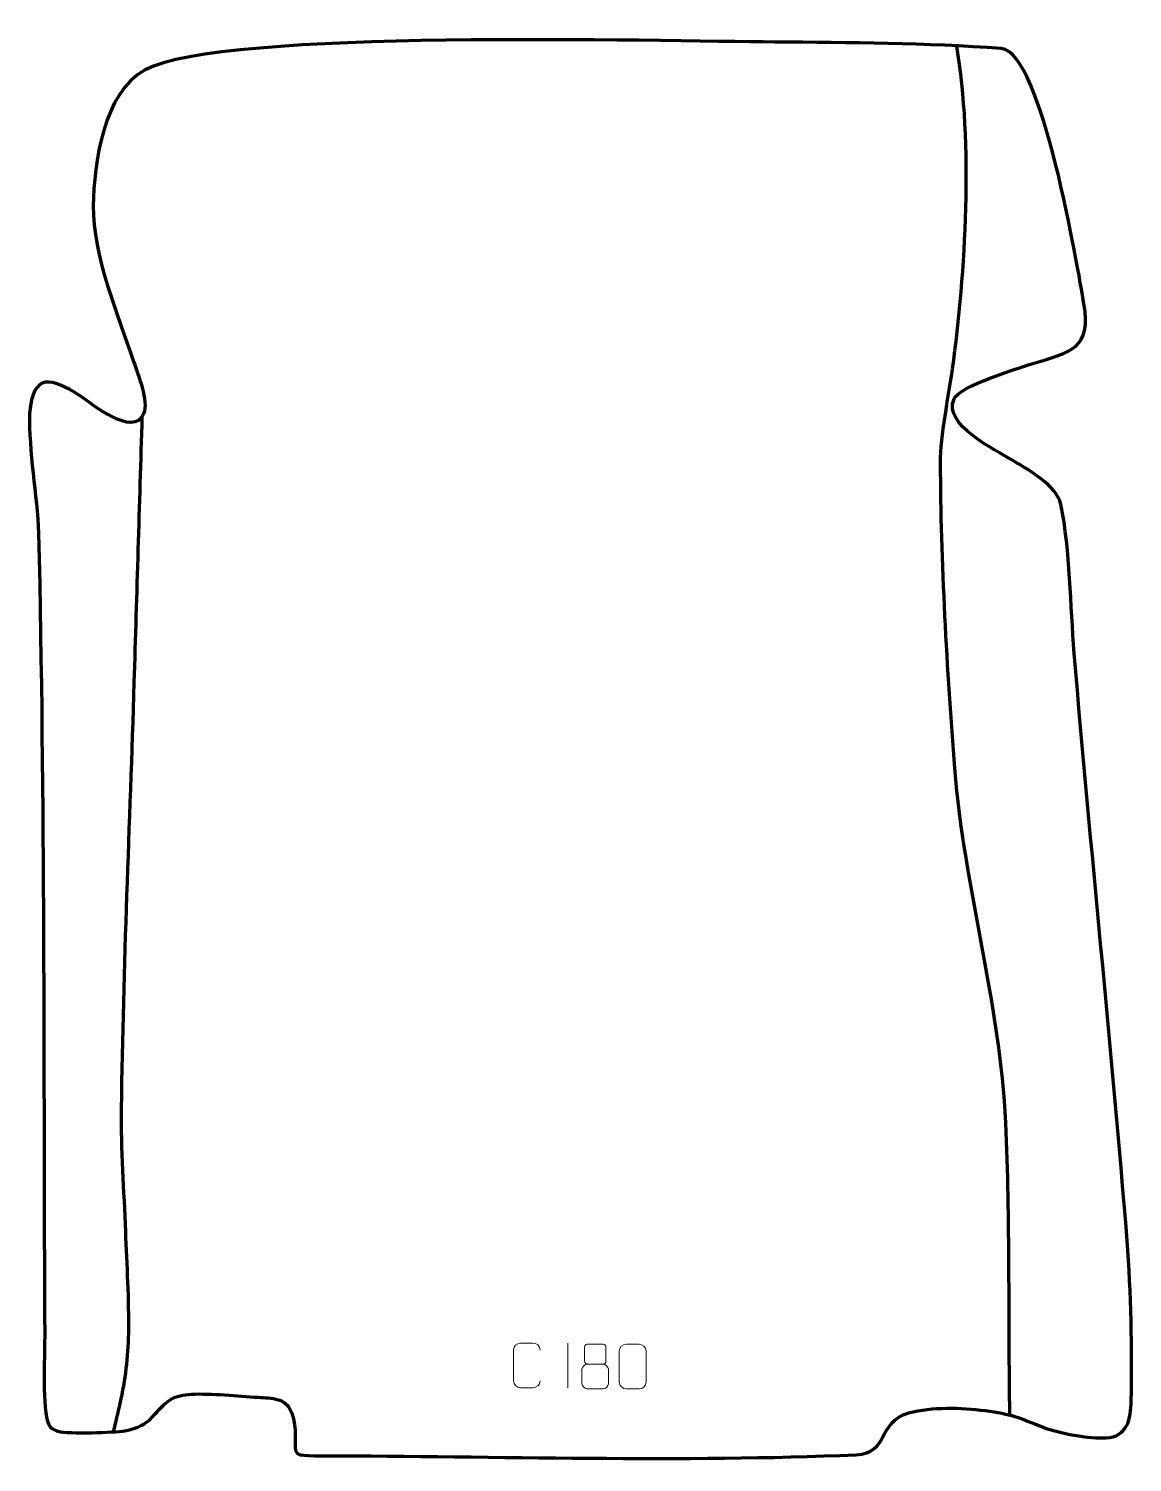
# Model space of a CAD drawing. Header units: millimetres. Extents: x 956 to 1574, y 22 to 824.
import ezdxf

# ---------------------------------------------------------------- set-up
doc = ezdxf.new("R2010")
doc.units = ezdxf.units.MM
doc.header["$MEASUREMENT"] = 0
doc.layers.add('layer 2', color=7, linetype='Continuous')
doc.layers.add('layer 3', color=7, linetype='Continuous')

msp = doc.modelspace()

# ---------------------------------------------------------------- linework, layer by layer
at = {"layer": 'layer 2', "color": 142, "lineweight": 158}
for points, knots in [([(1505.4994, 48.1809), (1504.7916, 102.6277), (1505.6273, 157.2654), (1503.3456, 211.6616), (1503.3456, 211.6616), (1500.2119, 278.2587), (1480.0302, 343.0625), (1474.7509, 410.123), (1474.7509, 410.123), (1470.5391, 463.6223), (1466.8899, 527.2142), (1466.7699, 580.963), (1466.7699, 580.963), (1466.7347, 596.6999), (1471.2362, 617.5412), (1473.4523, 633.6924), (1473.4523, 633.6924), (1480.8396, 686.903), (1485.1123, 760.3373), (1475.8132, 814.1792)], [0, 0, 0, 0, 0.16666667, 0.16666667, 0.16666667, 0.16666667, 0.33333333, 0.33333333, 0.33333333, 0.33333333, 0.5, 0.5, 0.5, 0.5, 0.66666667, 0.66666667, 0.66666667, 0.66666667, 1, 1, 1, 1]), ([(1019.8401, 606.8098), (1018.3482, 557.2864), (1016.8564, 507.763), (1015.3645, 458.2397), (1015.3645, 458.2397), (1012.9537, 378.8925), (1009.2459, 299.0561), (1008.212, 219.7354), (1008.212, 219.7354), (1007.9137, 196.8443), (1009.695, 173.7694), (1010.565, 150.883), (1010.565, 150.883), (1011.2446, 132.5054), (1012.5605, 112.2579), (1012.2263, 94.0543), (1012.2263, 94.0543), (1011.9729, 80.2502), (1010.4522, 68.1989), (1007.4898, 54.7167), (1007.4898, 54.7167), (1006.2744, 49.4107), (1004.9966, 44.1261), (1003.81, 38.8119)], [0, 0, 0, 0, 0.14285714, 0.14285714, 0.14285714, 0.14285714, 0.28571429, 0.28571429, 0.28571429, 0.28571429, 0.42857143, 0.42857143, 0.42857143, 0.42857143, 0.57142857, 0.57142857, 0.57142857, 0.57142857, 0.71428571, 0.71428571, 0.71428571, 0.71428571, 1, 1, 1, 1])]:
    msp.add_open_spline(points, degree=3, knots=knots, dxfattribs=at)
at = {"layer": 'layer 2', "color": 250, "lineweight": 9}
for points, knots in [([(1242.6103, 67.3123), (1242.4705, 64.9889), (1240.7933, 63.5093), (1238.6456, 63.4985), (1238.6456, 63.4985), (1236.3137, 63.4989), (1233.9818, 63.4989), (1231.6503, 63.4985), (1231.6503, 63.4985), (1229.7253, 63.3931), (1227.7532, 65.2776), (1227.7644, 67.2949), (1227.7644, 67.2949), (1227.7648, 73.065), (1227.7648, 78.8347), (1227.7644, 84.604), (1227.7644, 84.604), (1227.7686, 86.7421), (1229.5153, 88.4613), (1231.6677, 88.4478), (1231.6677, 88.4478), (1233.9934, 88.4478), (1236.3195, 88.4478), (1238.6456, 88.4478), (1238.6456, 88.4478), (1240.5922, 88.4833), (1242.5836, 86.9918), (1242.6103, 84.5542)], [0, 0, 0, 0, 0.125, 0.125, 0.125, 0.125, 0.25, 0.25, 0.25, 0.25, 0.375, 0.375, 0.375, 0.375, 0.5, 0.5, 0.5, 0.5, 0.625, 0.625, 0.625, 0.625, 0.75, 0.75, 0.75, 0.75, 1, 1, 1, 1]), ([(1267.5379, 86.3255), (1267.5379, 84.1125), (1267.5379, 80.4302), (1267.5379, 78.2169), (1267.5379, 78.2169), (1267.5529, 77.7095), (1268.3603, 76.7781), (1269.0604, 76.7793), (1269.0604, 76.7793), (1272.0303, 76.7795), (1275.0005, 76.6946), (1277.9709, 76.6943), (1277.9709, 76.6943), (1278.768, 76.6985), (1279.4887, 77.4888), (1279.4861, 78.2095), (1279.4861, 78.2095), (1279.4858, 80.4255), (1279.4858, 84.1102), (1279.4861, 86.3255), (1279.4861, 86.3255), (1279.4676, 87.0363), (1278.8562, 87.7967), (1278.0223, 87.7893), (1278.0223, 87.7893), (1275.0052, 87.789), (1271.9883, 87.789), (1268.9717, 87.7893), (1268.9717, 87.7893), (1268.3453, 87.7969), (1267.5212, 87.0859), (1267.5379, 86.3255)], [0, 0, 0, 0, 0.11111111, 0.11111111, 0.11111111, 0.11111111, 0.22222222, 0.22222222, 0.22222222, 0.22222222, 0.33333333, 0.33333333, 0.33333333, 0.33333333, 0.44444444, 0.44444444, 0.44444444, 0.44444444, 0.55555556, 0.55555556, 0.55555556, 0.55555556, 0.66666667, 0.66666667, 0.66666667, 0.66666667, 0.77777778, 0.77777778, 0.77777778, 0.77777778, 1, 1, 1, 1]), ([(1290.9106, 87.8139), (1293.2767, 87.8139), (1295.6432, 87.8139), (1298.0097, 87.8139), (1298.0097, 87.8139), (1299.9902, 87.8495), (1302.0162, 86.3552), (1302.0433, 83.9131), (1302.0433, 83.9131), (1302.0429, 78.1557), (1302.0429, 72.3979), (1302.0433, 66.6397), (1302.0433, 66.6397), (1301.9012, 64.3121), (1300.1948, 62.8298), (1298.0097, 62.819), (1298.0097, 62.819), (1295.6373, 62.8194), (1293.2649, 62.8194), (1290.8929, 62.819), (1290.8929, 62.819), (1288.9344, 62.7134), (1286.928, 64.6013), (1286.9394, 66.6223), (1286.9394, 66.6223), (1286.9398, 72.4029), (1286.9398, 78.1832), (1286.9394, 83.963), (1286.9394, 83.963), (1286.9437, 86.105), (1288.7208, 87.8275), (1290.9106, 87.8139)], [0, 0, 0, 0, 0.11111111, 0.11111111, 0.11111111, 0.11111111, 0.22222222, 0.22222222, 0.22222222, 0.22222222, 0.33333333, 0.33333333, 0.33333333, 0.33333333, 0.44444444, 0.44444444, 0.44444444, 0.44444444, 0.55555556, 0.55555556, 0.55555556, 0.55555556, 0.66666667, 0.66666667, 0.66666667, 0.66666667, 0.77777778, 0.77777778, 0.77777778, 0.77777778, 1, 1, 1, 1]), ([(1266.0791, 73.8073), (1266.0791, 70.6365), (1266.0791, 68.9344), (1266.0791, 65.763), (1266.0791, 65.763), (1266.0706, 64.5411), (1267.7685, 62.8484), (1269.0211, 62.8399), (1269.0211, 62.8399), (1272.0042, 62.8402), (1274.9875, 62.8402), (1277.9709, 62.8399), (1277.9709, 62.8399), (1279.2942, 62.8516), (1280.9146, 64.4732), (1280.9035, 65.7724), (1280.9035, 65.7724), (1280.9032, 68.9406), (1280.9032, 70.6394), (1280.9035, 73.8073), (1280.9035, 73.8073), (1280.8338, 75.1877), (1279.256, 76.7663), (1277.9506, 76.7602), (1277.9506, 76.7602), (1274.974, 76.7599), (1271.9974, 76.7599), (1269.0211, 76.7602), (1269.0211, 76.7602), (1267.9416, 76.7666), (1266.0953, 75.1877), (1266.0791, 73.8073)], [0, 0, 0, 0, 0.11111111, 0.11111111, 0.11111111, 0.11111111, 0.22222222, 0.22222222, 0.22222222, 0.22222222, 0.33333333, 0.33333333, 0.33333333, 0.33333333, 0.44444444, 0.44444444, 0.44444444, 0.44444444, 0.55555556, 0.55555556, 0.55555556, 0.55555556, 0.66666667, 0.66666667, 0.66666667, 0.66666667, 0.77777778, 0.77777778, 0.77777778, 0.77777778, 1, 1, 1, 1])]:
    msp.add_open_spline(points, degree=3, knots=knots, dxfattribs=at)
msp.add_open_spline([(1258.1873, 88.4584), (1258.1873, 88.4584), (1258.1873, 63.4843), (1258.1873, 63.4843)], degree=3, dxfattribs=at)
at = {"layer": 'layer 3', "color": 242, "lineweight": 158}
msp.add_open_spline([(1547.013, 670.2436), (1551.1929, 644.604), (1540.087, 643.5163), (1518.4663, 636.5813), (1518.4663, 636.5813), (1510.0529, 633.9131), (1477.3494, 624.0751), (1474.283, 616.7743), (1474.283, 616.7743), (1468.096, 602.0441), (1497.4316, 588.3242), (1507.5221, 582.167), (1507.5221, 582.167), (1516.2994, 576.8397), (1531.6812, 568.4798), (1534.1202, 557.8389), (1534.1202, 557.8389), (1539.4068, 531.4772), (1539.3136, 501.4399), (1541.5826, 474.3128), (1541.5826, 474.3128), (1550.7919, 364.7268), (1562.3631, 255.2417), (1571.2225, 145.6788), (1571.2225, 145.6788), (1573.3928, 116.5846), (1574.0778, 85.4204), (1573.416, 56.2458), (1573.416, 56.2458), (1573.185, 46.0634), (1571.3617, 35.8903), (1559.4013, 35.4186), (1559.4013, 35.4186), (1549.8969, 35.0439), (1533.1938, 37.831), (1524.1314, 41.4408), (1524.1314, 41.4408), (1510.7884, 46.7558), (1506.3081, 48.8137), (1491.7346, 50.7002), (1491.7346, 50.7002), (1478.3405, 52.4339), (1462.0873, 52.946), (1448.9702, 49.4206), (1448.9702, 49.4206), (1431.0762, 44.2983), (1438.2051, 26.8482), (1419.5013, 26.0202), (1419.5013, 26.0202), (1323.2099, 21.757), (1217.6805, 25.2632), (1120.528, 25.463), (1120.528, 25.463), (1108.0196, 25.4888), (1105.8695, 25.4378), (1105.5717, 29.9692), (1105.5717, 29.9692), (1105.2642, 34.6476), (1106.9477, 44.2725), (1102.1548, 52.2459), (1102.1548, 52.2459), (1100.7057, 54.6566), (1098.5791, 55.995), (1096.1359, 56.7697), (1096.1359, 56.7697), (1092.61, 57.8879), (1088.4246, 57.8323), (1084.666, 58.1323), (1084.666, 58.1323), (1073.8812, 58.9933), (1058.2536, 60.3481), (1047.6409, 59.9185), (1047.6409, 59.9185), (1042.941, 59.6226), (1038.8358, 58.8177), (1036.2374, 57.15), (1036.2374, 57.15), (1029.934, 52.5725), (1028.9218, 50.3863), (1023.9821, 45.4031), (1023.9821, 45.4031), (1019.9918, 42.0679), (1015.2975, 40.3472), (1010.299, 39.4615), (1010.299, 39.4615), (1004.5244, 38.4382), (978.6887, 37.499), (972.9025, 39.1438), (972.9025, 39.1438), (970.523, 39.8203), (968.5695, 40.9971), (967.6523, 42.9999), (967.6523, 42.9999), (963.7628, 51.4918), (965.4508, 80.5147), (965.3973, 91.7743), (965.3973, 91.7743), (964.6851, 241.6636), (965.4526, 391.5459), (962.0033, 541.411), (962.0033, 541.411), (961.0442, 563.3423), (956.4387, 587.4772), (956.9222, 608.871), (956.9222, 608.871), (958.9517, 631.7021), (969.0284, 628.7631), (985.1928, 618.5758), (985.1928, 618.5758), (991.8462, 614.1931), (1014.9245, 594.6846), (1020.7809, 608.556), (1020.7809, 608.556), (1023.6907, 615.4479), (1017.4898, 630.8137), (1015.0969, 637.8358), (1015.0969, 637.8358), (1006.248, 664.1979), (992.3089, 697.1533), (992.5086, 724.8708), (992.5086, 724.8708), (993.1723, 748.5586), (998.0078, 788.2049), (1021.673, 800.9895), (1021.673, 800.9895), (1064.2666, 824), (1310.5404, 816.9129), (1373.8895, 816.501), (1373.8895, 816.501), (1415.8067, 816.2284), (1458.914, 815.9242), (1500.6928, 812.9229), (1500.6928, 812.9229), (1523.5963, 811.2775), (1543.5753, 689.4284), (1547.013, 670.2436)], degree=3, knots=[0, 0, 0, 0, 0.02857143, 0.02857143, 0.02857143, 0.02857143, 0.05714286, 0.05714286, 0.05714286, 0.05714286, 0.08571429, 0.08571429, 0.08571429, 0.08571429, 0.11428571, 0.11428571, 0.11428571, 0.11428571, 0.14285714, 0.14285714, 0.14285714, 0.14285714, 0.17142857, 0.17142857, 0.17142857, 0.17142857, 0.2, 0.2, 0.2, 0.2, 0.22857143, 0.22857143, 0.22857143, 0.22857143, 0.25714286, 0.25714286, 0.25714286, 0.25714286, 0.28571429, 0.28571429, 0.28571429, 0.28571429, 0.31428571, 0.31428571, 0.31428571, 0.31428571, 0.34285714, 0.34285714, 0.34285714, 0.34285714, 0.37142857, 0.37142857, 0.37142857, 0.37142857, 0.4, 0.4, 0.4, 0.4, 0.42857143, 0.42857143, 0.42857143, 0.42857143, 0.45714286, 0.45714286, 0.45714286, 0.45714286, 0.48571429, 0.48571429, 0.48571429, 0.48571429, 0.51428571, 0.51428571, 0.51428571, 0.51428571, 0.54285714, 0.54285714, 0.54285714, 0.54285714, 0.57142857, 0.57142857, 0.57142857, 0.57142857, 0.6, 0.6, 0.6, 0.6, 0.62857143, 0.62857143, 0.62857143, 0.62857143, 0.65714286, 0.65714286, 0.65714286, 0.65714286, 0.68571429, 0.68571429, 0.68571429, 0.68571429, 0.71428571, 0.71428571, 0.71428571, 0.71428571, 0.74285714, 0.74285714, 0.74285714, 0.74285714, 0.77142857, 0.77142857, 0.77142857, 0.77142857, 0.8, 0.8, 0.8, 0.8, 0.82857143, 0.82857143, 0.82857143, 0.82857143, 0.85714286, 0.85714286, 0.85714286, 0.85714286, 0.88571429, 0.88571429, 0.88571429, 0.88571429, 0.91428571, 0.91428571, 0.91428571, 0.91428571, 0.94285714, 0.94285714, 0.94285714, 0.94285714, 1, 1, 1, 1], dxfattribs=at)

doc.saveas('drawing.dxf')
